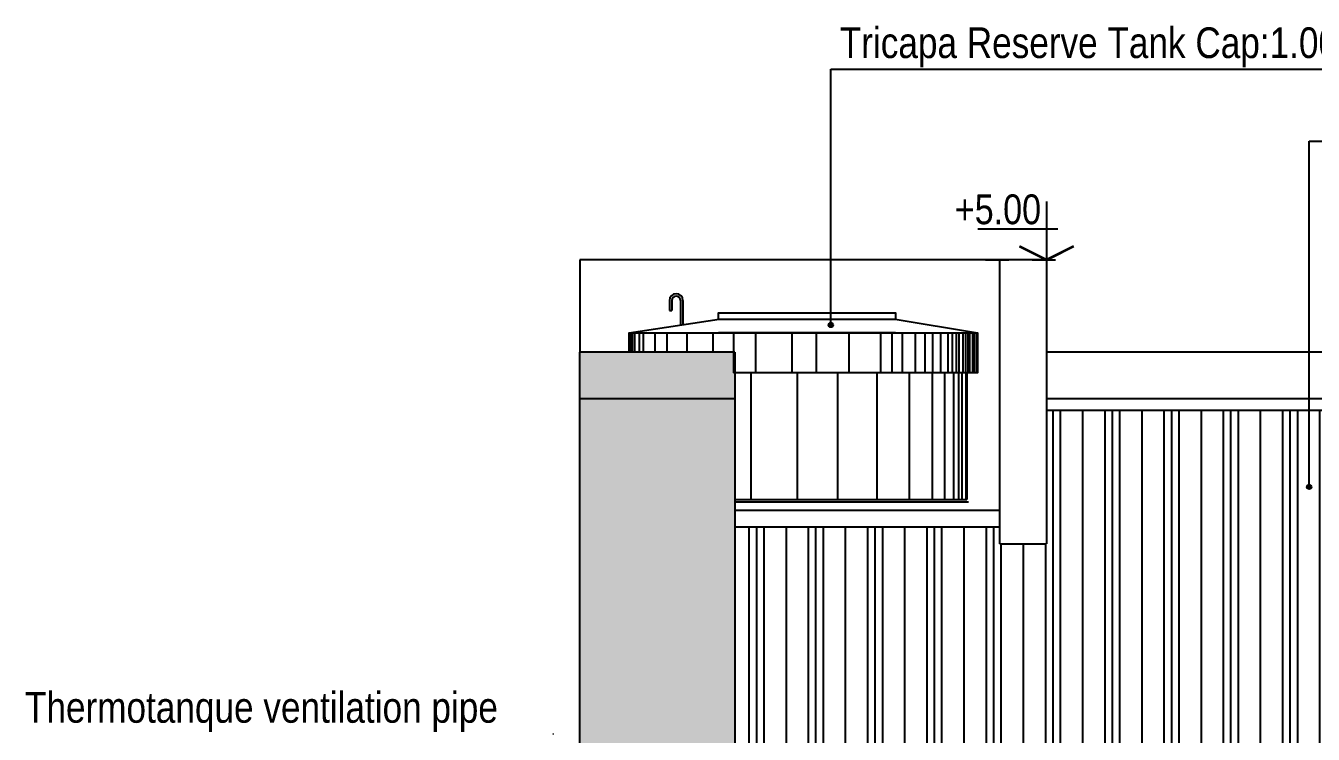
# Model space of a CAD drawing. Header units: millimetres. Extents: x 221 to 543, y -43 to 148.
# Drawn here: x 227.47 to 232.98, y 79.36 to 82.4 of the extents above; entities that cross this region are included whole.
import ezdxf

# ---------------------------------------------------------------- set-up
doc = ezdxf.new("R2010")
doc.units = ezdxf.units.MM
doc.linetypes.add('HIDDEN2', pattern=[4.7625, 3.175, -1.5875])
for name, color, linetype in [('10-M-A-100', 3, 'Continuous'), ('10-NIVELES EN CORTE', 7, 'Continuous'), ('CALLESNOMBRE', 7, 'Continuous'), ('FINAS', 1, 'Continuous')]:
    doc.layers.add(name, color=color, linetype=linetype)
doc.styles.add('NARROW', font='ARIALN.TTF')

# ---------------------------------------------------------------- blocks, each defined once
blk = doc.blocks.new('NIVEL-CORTE')
at = {"color": 8}
for p, q in [((0, 0.3332), (0, -0.0499)), ((-0.0639, 0.1759), (0.3926, 0.1759))]:
    blk.add_line(p, q, dxfattribs=at)
at = {"layer": '10-M-A-100', "color": 8, "linetype": 'HIDDEN2', "ltscale": 0.03}
blk.add_line((0.3491, 0), (-0.0639, 0), dxfattribs=at)
at = {"layer": '10-NIVELES EN CORTE', "const_width": 0.015}
for points in [[(0, 0), (-0.1552, 0.0778)], [(0, 0), (0.1552, 0.0778)]]:
    blk.add_lwpolyline(points, dxfattribs=at)
at = {"layer": '10-NIVELES EN CORTE', "style": 'NARROW'}
blk.add_attdef('NIVEL', (0.0552, 0.2039), '', height=0.17, dxfattribs=at)

msp = doc.modelspace()

# ---------------------------------------------------------------- hatches: boundary and pattern name
h = msp.add_hatch(color=256)
h.paths.add_polyline_path([(230.9266, 81.1134), (230.9178, 81.1169), (230.9178, 81.1074, 0.306117)])
h.paths.add_polyline_path([(230.9178, 81.1264), (230.9178, 81.1169), (230.9266, 81.1134, 0.095932), (230.9273, 81.1169, 0.414214)])
h.paths.add_polyline_path([(230.9178, 81.1264, 0.414214), (230.9083, 81.1169, 0.414214), (230.9178, 81.1074), (230.9178, 81.1169)])
h = msp.add_hatch()
h.set_pattern_fill('AR-SAND', color=252, scale=0.002, style=0)
h.paths.add_polyline_path([(229.1422, 76.7002), (229.8422, 76.7002), (229.8422, 78.4662), (229.1422, 78.4662)])
h.paths.add_polyline_path([(229.8422, 79.3003), (230.507, 79.3003), (230.507, 80.8002), (229.8422, 80.8002)])
h.paths.add_polyline_path([(230.507, 80.8002), (230.507, 80.9115), (230.5015, 80.9115), (230.5015, 81.0002), (229.8422, 81.0002), (229.8422, 80.8002)])
h = msp.add_hatch()
h.set_pattern_fill('PLASTI', color=250, scale=0.04, angle=90, style=0)
h.paths.add_polyline_path([(239.4922, 80.7502), (231.8422, 80.7502), (231.8422, 80.1791), (231.6422, 80.1791), (231.6422, 80.2501), (230.507, 80.2501), (230.507, 79.3003), (239.6922, 79.3004), (239.6922, 79.5504), (239.4922, 79.5504)])
h = msp.add_hatch(color=256)
h.paths.add_polyline_path([(232.9763, 80.4194), (232.9675, 80.4229), (232.9675, 80.4134, 0.306117)])
h.paths.add_polyline_path([(232.9675, 80.4324), (232.9675, 80.4229), (232.9763, 80.4194, 0.095932), (232.977, 80.4229, 0.414214)])
h.paths.add_polyline_path([(232.9675, 80.4324, 0.414214), (232.958, 80.4229, 0.414214), (232.9675, 80.4134), (232.9675, 80.4229)])

# ---------------------------------------------------------------- linework, layer by layer
for p, q in [((230.9178, 81.1169), (230.9178, 82.2137)), ((230.9178, 82.2137), (234.1095, 82.2137)), ((232.9675, 80.4277), (232.9675, 81.905)), ((232.9675, 81.905), (235.7326, 81.905)), ((231.8422, 81.396), (231.6422, 81.396)), ((231.6422, 80.1791), (231.6422, 81.396)), ((231.8422, 81.396), (231.8422, 80.1791)), ((231.5079, 80.3584), (230.507, 80.3584)), ((231.6422, 80.3223), (230.507, 80.3223)), ((231.6422, 80.2501), (230.507, 80.2501)), ((231.6422, 80.1791), (231.8422, 80.1791))]:
    msp.add_line(p, q)
at = {"color": 252}
for p, q in [((231.6422, 81.396), (229.8422, 81.396)), ((229.8422, 81.396), (229.8422, 81.0002)), ((230.0584, 81.0838), (230.0584, 81.0002)), ((230.0669, 81.0851), (230.0669, 81.0002)), ((230.0766, 81.0851), (230.0766, 81.0002)), ((230.0972, 81.0851), (230.0972, 81.0002)), ((230.1142, 81.0851), (230.1142, 81.0002)), ((230.164, 81.0851), (230.164, 81.0002)), ((230.2149, 81.0851), (230.2149, 81.0002)), ((230.3011, 81.0851), (230.3011, 81.0002)), ((230.4129, 81.0851), (230.4129, 81.0002)), ((230.5015, 81.0851), (230.5015, 80.9115)), ((230.595, 81.0851), (230.595, 80.9115)), ((230.7515, 81.0851), (230.7515, 80.9115)), ((230.8547, 81.0851), (230.8547, 80.9115)), ((230.9947, 81.0851), (230.9947, 80.9115)), ((231.1306, 81.0851), (231.1306, 80.9115)), ((231.1791, 81.0851), (231.1791, 80.9115)), ((231.224, 81.0851), (231.224, 80.9115)), ((231.2799, 81.0851), (231.2799, 80.9115)), ((231.3211, 81.0851), (231.3211, 80.9115)), ((231.3539, 81.0851), (231.3539, 80.9115)), ((231.3879, 81.0851), (231.3879, 80.9115)), ((231.4194, 81.0851), (231.4194, 80.9115)), ((231.4376, 81.0851), (231.4376, 80.9115)), ((231.4546, 81.0851), (231.4546, 80.9115)), ((231.4667, 81.0851), (231.4667, 80.9115)), ((231.4837, 81.0851), (231.4837, 80.9115)), ((231.4946, 81.0851), (231.4946, 80.9115)), ((231.5043, 81.0851), (231.5043, 80.9115)), ((231.5128, 81.0851), (231.5128, 80.9115)), ((231.525, 81.0851), (231.525, 80.9115)), ((231.5323, 81.0851), (231.5323, 80.9115)), ((231.542, 81.0851), (231.542, 80.9115)), ((230.5751, 80.9115), (230.5751, 80.3693)), ((230.7742, 80.9115), (230.7742, 80.3693)), ((230.947, 80.9115), (230.947, 80.3693)), ((231.115, 80.9115), (231.115, 80.3693)), ((231.2541, 80.9115), (231.2541, 80.3693)), ((231.3525, 80.9115), (231.3525, 80.3693)), ((231.4053, 80.9115), (231.4053, 80.3693)), ((231.4437, 80.9115), (231.4437, 80.3693)), ((231.4653, 80.9115), (231.4653, 80.3693)), ((231.4797, 80.9115), (231.4797, 80.3693)), ((231.4965, 80.9115), (231.4965, 80.3693))]:
    msp.add_line(p, q, dxfattribs=at)
at = {"color": 3}
for p, q in [((230.507, 81.0002), (229.8422, 81.0002)), ((229.8422, 79.3003), (229.8422, 81.0002)), ((230.507, 81.0002), (230.507, 79.3003)), ((230.507, 80.8002), (229.8422, 80.8002))]:
    msp.add_line(p, q, dxfattribs=at)
at = {"color": 253}
msp.add_line((239.4922, 81.0002), (231.8422, 81.0002), dxfattribs=at)
at = {"color": 250}
for p, q in [((239.4922, 80.8002), (231.8422, 80.8002)), ((239.4922, 80.7502), (231.8422, 80.7502))]:
    msp.add_line(p, q, dxfattribs=at)
for centre in [(230.9178, 81.1169), (232.9675, 80.4229)]:
    msp.add_circle(centre, 0.00949)
at = {"layer": 'CALLESNOMBRE', "color": 252}
msp.add_arc((229.7284, 79.3506, 0), 0.0127, 85.9116, 94.0884, dxfattribs=at)
at = {"layer": 'FINAS', "color": 0}
for p, q in [((230.2266, 81.2217), (230.2266, 81.1783)), ((230.2366, 81.2217), (230.2366, 81.1783)), ((230.2746, 81.2217), (230.2746, 81.1179)), ((230.2846, 81.2217), (230.2846, 81.1179)), ((230.2262, 81.1794), (230.2373, 81.1794)), ((230.054, 81.0831), (230.4396, 81.1412)), ((230.4396, 81.1412), (231.1938, 81.1412)), ((231.1938, 81.1412), (231.5458, 81.0831)), ((231.5009, 80.9115), (231.5009, 80.3693)), ((230.507, 80.3693), (231.5009, 80.3693))]:
    msp.add_line(p, q, dxfattribs=at)
for points in [[(230.4374, 81.1409), (230.4374, 81.1691), (231.1946, 81.1691), (231.1946, 81.1411)], [(230.054, 81.0002), (230.054, 81.0831), (231.5458, 81.0831), (231.5458, 80.9115), (230.5015, 80.9115)], [(231.1946, 81.0831), (230.4374, 81.0831)]]:
    msp.add_lwpolyline(points, dxfattribs=at)
for radius in [0.029, 0.019]:
    msp.add_arc((230.2556, 81.2217), radius, 0, 180, dxfattribs=at)

# ---------------------------------------------------------------- block references
at = {"color": 3}
ref = msp.add_blockref('NIVEL-CORTE', (231.8422, 81.396), dxfattribs=dict(at, xscale=-0.75, yscale=0.75, zscale=0.75))
ref.add_attrib('NIVEL', '+5.00', (231.4491, 81.5489), dxfattribs={"layer": '10-NIVELES EN CORTE', "height": 0.1275, "style": 'NARROW'})

# ---------------------------------------------------------------- texts
at = {"color": 0, "style": 'NARROW'}
for s, p in [('Tricapa Reserve Tank Cap:1.000Lts.', (230.9564, 82.2607)), ('Thermotanque ventilation pipe', (227.4653, 79.4126))]:
    msp.add_text(s, height=0.131483, dxfattribs=at).set_placement(p)

doc.saveas('drawing.dxf')
